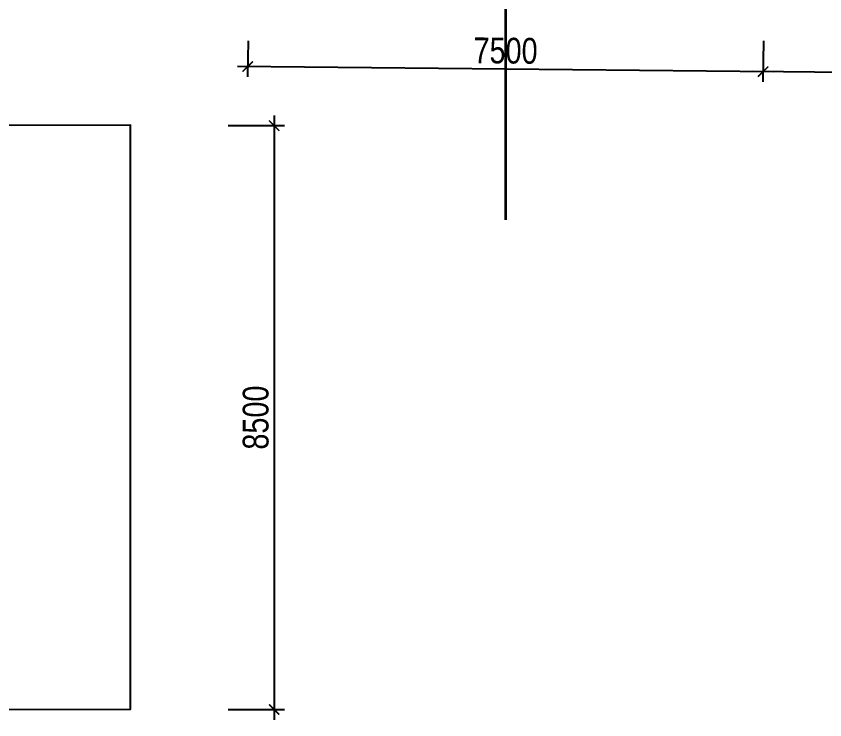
# Model space of a CAD drawing. Header units: millimetres. Extents: x 43 to 292031, y -97961 to -169.
# Drawn here: x 87184 to 98952, y -74654 to -64410 of the extents above; entities that cross this region are included whole.
import ezdxf

# ---------------------------------------------------------------- set-up
doc = ezdxf.new("R2010")
doc.units = ezdxf.units.MM
doc.layers.get('0').update_dxf_attribs({"color": 231})
doc.layers.get('DefPoints').update_dxf_attribs({"color": 191})
doc.layers.add('A-SHBD', color=7, linetype='Continuous', lineweight=35)
doc.layers.add('MDI-BAO', color=1, linetype='Continuous')
doc.styles.add('250602-MB CO CAU CĂN HO X1-3A-1$0$style1', font='arial.ttf')
doc.styles.add('VTK_Arial', font='arial.ttf', dxfattribs={"width": 0.8})
doc.dimstyles.new('250602-MB CO CAU CĂN HO X1-3A-1$0$Dim_50', dxfattribs={"dimscale": 50, "dimtxt": 2, "dimasz": 1.5, "dimexe": 1, "dimexo": 0, "dimgap": 1, "dimtad": 1, "dimdec": 0, "dimlfac": -1, "dimzin": 12, "dimdsep": 46, "dimtxsty": '250602-MB CO CAU CĂN HO X1-3A-1$0$style1', "dimblk1": '250602-MB CO CAU CĂN HO X1-3A-1$0$_ARCHTICK', "dimblk2": '250602-MB CO CAU CĂN HO X1-3A-1$0$_ARCHTICK', "dimsah": 1, "dimcen": 1.5, "dimdle": 1.5, "dimclrd": 256, "dimclre": 256, "dimclrt": 2, "dimadec": 1, "dimazin": 3, "dimtm": 1e-09, "dimtfac": 0.416667, "dimtdec": 0, "dimtix": 1, "dimtmove": 2, "dimatfit": 3, "dimfxl": 7, "dimfxlon": 1, "dimtolj": 1, "dimtzin": 0, "dimlwd": -1, "dimlwe": -1, "dimarcsym": 1})
doc.dimstyles.new('A-2.5-DIM100', dxfattribs={"dimscale": 150, "dimtxt": 2.5, "dimasz": 1, "dimexe": 1, "dimexo": 0, "dimgap": 0.5, "dimtad": 1, "dimdec": 0, "dimzin": 12, "dimdsep": 46, "dimtxsty": 'VTK_Arial', "dimblk": 'ARCHTICK', "dimcen": 0, "dimdle": 1, "dimclrd": 256, "dimclre": 256, "dimclrt": 7, "dimadec": 1, "dimazin": 3, "dimtfac": 1, "dimtdec": 0, "dimtmove": 0, "dimatfit": 2, "dimfxl": 20, "dimtolj": 1, "dimtzin": 0, "dimlwd": -1, "dimlwe": -1, "dimarcsym": 0})

# ---------------------------------------------------------------- blocks, each defined once
blk = doc.blocks.new('_ArchTick')
at = {"color": 0, "linetype": 'ByBlock', "const_width": 0.15}
blk.add_lwpolyline([(-0.5, -0.5), (0.5, 0.5)], dxfattribs=at)
blk = doc.blocks.new('*D66')
at = {"transparency": 16777216}
for p, q in [((98058, -64771), (98052, -65368)), ((105558, -64770), (105551, -65443)), ((105702, -65295), (97903, -65217))]:
    blk.add_line(p, q, dxfattribs=at)
at = {"layer": 'DefPoints', "color": 0, "transparency": 16777216}
for p in [(98058, -64771, 0), (105558, -64770, 0), (98053, -65218)]:
    blk.add_point(p, dxfattribs=at)
at = {"transparency": 16777216, "xscale": 150, "yscale": 150, "zscale": 150}
for p, rotation in [((98053, -65218), 179.4258298011154), ((105552, -65293), 359.4258298011155)]:
    blk.add_blockref('_ArchTick', p, dxfattribs=dict(at, rotation=rotation))
at = {"color": 7, "transparency": 16777216, "insert": (101805, -64989), "char_height": 375, "attachment_point": 5, "rotation": 359.4258, "style": 'VTK_Arial'}
blk.add_mtext('\\A1;7500', dxfattribs=at)
blk = doc.blocks.new('*D67')
at = {"transparency": 16777216}
for p, q in [((90558, -64770), (90552, -65293)), ((98058, -64771), (98052, -65368)), ((98203, -65220), (90404, -65141))]:
    blk.add_line(p, q, dxfattribs=at)
at = {"layer": 'DefPoints', "color": 0, "transparency": 16777216}
for p in [(90558, -64770), (98058, -64771, 0), (90554, -65143)]:
    blk.add_point(p, dxfattribs=at)
at = {"transparency": 16777216, "xscale": 150, "yscale": 150, "zscale": 150}
for p, rotation in [((90554, -65143), 179.4258298011154), ((98053, -65218), 359.4258298011155)]:
    blk.add_blockref('_ArchTick', p, dxfattribs=dict(at, rotation=rotation))
at = {"color": 7, "transparency": 16777216, "insert": (94306, -64914), "char_height": 375, "attachment_point": 5, "rotation": 359.4258, "style": 'VTK_Arial'}
blk.add_mtext('\\A1;7500', dxfattribs=at)
blk = doc.blocks.new('*D68')
at = {"transparency": 16777216}
for p, q in [((90938, -65854), (90938, -74654)), ((90267, -66004), (91088, -66004)), ((90267, -74504), (91088, -74504))]:
    blk.add_line(p, q, dxfattribs=at)
at = {"layer": 'DefPoints', "color": 0, "transparency": 16777216}
for p in [(90267, -66004), (90267, -74504), (90938, -74504)]:
    blk.add_point(p, dxfattribs=at)
at = {"transparency": 16777216, "xscale": 150, "yscale": 150, "zscale": 150}
for p, rotation in [((90938, -66004), 90), ((90938, -74504), 270)]:
    blk.add_blockref('_ArchTick', p, dxfattribs=dict(at, rotation=rotation))
at = {"color": 7, "transparency": 16777216, "insert": (90671, -70254), "char_height": 375, "attachment_point": 5, "rotation": 90, "style": 'VTK_Arial'}
blk.add_mtext('\\A1;8500', dxfattribs=at)
blk = doc.blocks.new('250602-MB CO CAU CĂN HO X1-3A-1$0$_ARCHTICK')
at = {"color": 0, "linetype": 'ByBlock', "const_width": 0.15}
blk.add_lwpolyline([(-0.5, -0.5), (0.5, 0.5)], dxfattribs=at)

msp = doc.modelspace()

# ---------------------------------------------------------------- linework, layer by layer
at = {"layer": 'MDI-BAO', "elevation": 0}
msp.add_lwpolyline([(39846.8, -74504), (88846.8, -74496.9), (88846.8, -65996.3), (84804.1, -66004), (84804.1, -64219.7), (114557.4, -64204.2), (114557.4, -55704.2), (111267.5, -55704.2), (111267.5, -53904), (116347.5, -53904), (116347.5, -45404.1), (78830.2, -45403.3), (78830.2, -53904.5), (81624.4, -53905.2), (81624.4, -55704), (46507.8, -55704)], dxfattribs=at)

# ---------------------------------------------------------------- dimensions: what is measured, and where the dimension line sits
for base, p1, p2, picture, middle in [((90553.8, -65143), (98057.5, -64770.5, 0), (90557.5, -64770.5), '*D67', (94306.1, -64914.1)), ((98053, -65218.1), (105557.5, -64770.4, 0), (98057.5, -64770.5, 0), '*D66', (101805.3, -64989.3))]:
    dim = msp.add_linear_dim(base=base, p1=p1, p2=p2, angle=359.42583, dimstyle='A-2.5-DIM100', override={"dimpost": '\\X', "dimtmove": 1})
    dim.commit()
    dim.dimension.update_dxf_attribs({"geometry": picture, "text_midpoint": middle})
dim = msp.add_aligned_dim(p1=(90267.3, -66004), p2=(90267.3, -74504), distance=670.4, dimstyle='A-2.5-DIM100', override={"dimpost": '\\X'})
dim.commit()
dim.dimension.update_dxf_attribs({"geometry": '*D68', "text_midpoint": (90671.3, -70254)})

# ---------------------------------------------------------------- leaders
at = {"layer": 'A-SHBD'}
msp.add_leader([(94303.4, -62985.8), (94303.4, -67375.3)], dimstyle='250602-MB CO CAU CĂN HO X1-3A-1$0$Dim_50', override={"dimasz": 4, "dimtad": 0, "dimldrblk": 'Dot', "dimtfill": 1}, dxfattribs=at)

doc.saveas('drawing.dxf')
